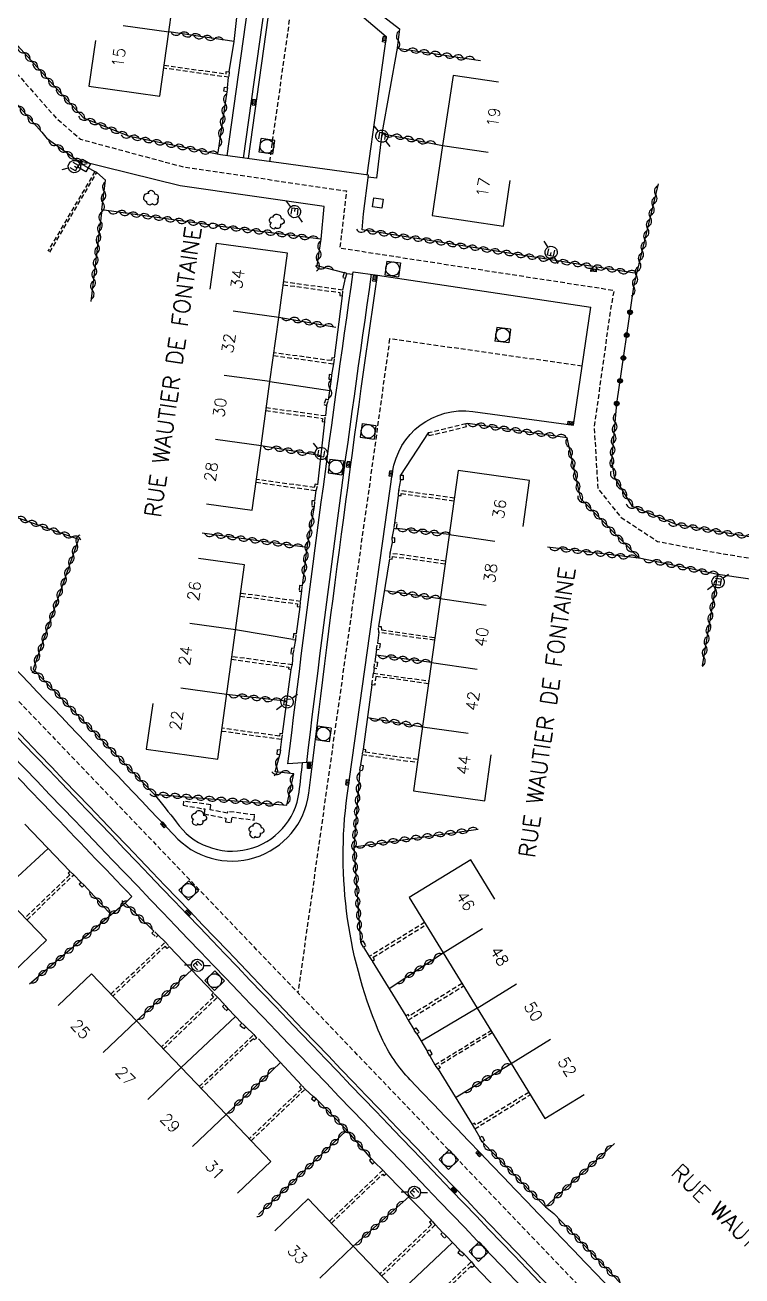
# Model space of a CAD drawing. Header units: millimetres. Extents: x 161000 to 162001, y 120999 to 122000.
# Drawn here: x 161795.1 to 161872.7, y 121174.1 to 121309.5 of the extents above; entities that cross this region are included whole.
import ezdxf
from ezdxf.enums import TextEntityAlignment as Align

# ---------------------------------------------------------------- set-up
doc = ezdxf.new("R2010")
doc.units = ezdxf.units.MM
doc.linetypes.add('DASHED', pattern=[0.75, 0.5, -0.25])
doc.layers.get('0').update_dxf_attribs({"linetype": 'CONTINUOUS'})
for name, color, linetype in [('W0001', 6, 'DASHED'), ('W0008', 7, 'CONTINUOUS'), ('W0100', 7, 'CONTINUOUS'), ('W0112', 1, 'DASHED'), ('W0300', 7, 'CONTINUOUS'), ('W0310', 3, 'CONTINUOUS'), ('W0322', 7, 'CONTINUOUS'), ('W0330', 7, 'CONTINUOUS'), ('W0334', 7, 'CONTINUOUS'), ('W0400', 7, 'CONTINUOUS'), ('W0420', 7, 'CONTINUOUS'), ('W0471', 7, 'CONTINUOUS'), ('W0989', 7, 'CONTINUOUS'), ('W0991', 7, 'CONTINUOUS'), ('W1102', 7, 'CONTINUOUS')]:
    doc.layers.add(name, color=color, linetype=linetype)
doc.styles.get("Standard").update_dxf_attribs({"font": 'romans.shx', "width": 0.85})

# ---------------------------------------------------------------- blocks, each defined once
blk = doc.blocks.new('t310o')
at = {"color": 0, "linetype": 'Continuous'}
for centre, start, end in [((-0.5, 0.38), 216.8699, 323.1304), ((0.5, -0.37), 36.8699, 143.1303)]:
    blk.add_arc(centre, 0.625, start, end, dxfattribs=at)
blk = doc.blocks.new('t322o')
at = {"color": 0, "linetype": 'Continuous'}
for radius in [0.25, 0.15]:
    blk.add_circle((0, 0), radius, dxfattribs=at)
blk = doc.blocks.new('T471')
for p, q in [((-0.333334, 0.333334), (-0.333334, -0.333334)), ((-0.333334, 0.333334), (0.333334, 0.333334)), ((-0.333334, 0), (0, 0)), ((0.500001, 0.500001), (1.000002, 1.000002)), ((-0.500001, -0.500001), (-1.000002, -1.000002)), ((-0.333334, -0.333334), (0.333334, -0.333334))]:
    blk.add_line(p, q)
blk.add_ellipse((0, 0), major_axis=(0.471405, 0.471405), ratio=1, start_param=5.4977871438, end_param=11.780972451)
blk = doc.blocks.new('t112o')
at = {"color": 0, "linetype": 'Continuous'}
for p, q in [((-0.5, 0.5), (0.5, 0.5)), ((-0.5, -0.5), (-0.5, 0.5)), ((0.5, 0.5), (0.5, -0.5)), ((0.5, -0.5), (-0.5, -0.5))]:
    blk.add_line(p, q, dxfattribs=at)
blk = doc.blocks.new('T300')
for p, q in [((-0.8, 0.51), (-0.86, 0.34)), ((-0.86, 0.34), (-0.86, 0.17)), ((-0.86, 0.17), (-0.74, 0.06)), ((-0.69, 0.63), (-0.8, 0.51)), ((-0.8, -0.06), (-0.74, 0.06)), ((-0.74, 0.06), (-0.69, 0.11)), ((-0.57, 0.69), (-0.69, 0.63)), ((-0.46, 0.69), (-0.57, 0.69)), ((-0.29, 0.63), (-0.46, 0.69)), ((-0.29, 0.63), (-0.17, 0.74)), ((-0.23, 0.57), (-0.29, 0.63)), ((-0.17, 0.74), (-0.06, 0.8)), ((-0.06, 0.8), (0.06, 0.8)), ((0.06, 0.8), (0.23, 0.74)), ((0.23, 0.74), (0.34, 0.63)), ((0.34, 0.63), (0.4, 0.51)), ((0.46, 0.46), (0.34, 0.46)), ((0.4, 0.51), (0.4, 0.46)), ((0.57, 0.4), (0.46, 0.46)), ((0.57, 0.4), (0.69, 0.29)), ((0.69, 0.29), (0.74, 0.17)), ((0.74, 0.06), (0.69, -0.17)), ((0.74, 0.17), (0.74, 0.06)), ((-0.8, -0.17), (-0.8, -0.06)), ((-0.8, -0.23), (-0.8, -0.17)), ((-0.74, -0.34), (-0.8, -0.23)), ((-0.69, -0.4), (-0.74, -0.34)), ((-0.51, -0.46), (-0.69, -0.4)), ((-0.4, -0.46), (-0.51, -0.46)), ((-0.4, -0.46), (-0.34, -0.46)), ((-0.34, -0.46), (-0.34, -0.4)), ((-0.34, -0.51), (-0.34, -0.46)), ((-0.29, -0.63), (-0.34, -0.51)), ((-0.17, -0.74), (-0.29, -0.63)), ((-0.06, -0.8), (-0.17, -0.74)), ((0.06, -0.8), (-0.06, -0.8)), ((0.17, -0.74), (0.06, -0.8)), ((0.23, -0.69), (0.17, -0.74)), ((0.29, -0.46), (0.23, -0.46)), ((0.29, -0.63), (0.23, -0.69)), ((0.46, -0.4), (0.29, -0.46)), ((0.34, -0.51), (0.29, -0.63)), ((0.34, -0.51), (0.34, -0.46)), ((0.57, -0.34), (0.46, -0.4)), ((0.63, -0.29), (0.57, -0.34)), ((0.69, -0.17), (0.63, -0.29))]:
    blk.add_line(p, q)
blk = doc.blocks.new('T400')
for p, q in [((-0.15, 0.3), (0.15, 0.3)), ((-0.15, -0.25), (-0.15, 0.3)), ((-0.15, 0.15), (0.15, 0.15)), ((-0.15, 0), (0.15, 0)), ((0.15, 0.3), (0.15, -0.25)), ((-0.15, -0.15), (0.15, -0.15)), ((-0.15, -0.25), (-0.15, -0.3)), ((-0.15, -0.3), (0.15, -0.3)), ((0.15, -0.3), (0.15, -0.25))]:
    blk.add_line(p, q)
blk = doc.blocks.new('T420')
for p, q in [((0.75, 0.75), (-0.75, 0.75)), ((-0.75, 0.75), (-0.75, -0.75)), ((0.75, 0.75), (0.75, -0.75)), ((0.75, -0.75), (-0.75, -0.75))]:
    blk.add_line(p, q)
blk.add_ellipse((0, 0), major_axis=(-0.53, 0.53), ratio=1, start_param=3.926991, end_param=10.210176)

msp = doc.modelspace()

# ---------------------------------------------------------------- linework, layer by layer
at = {"layer": 'W0001'}
for points in [[(161723.21, 121521.49), (161708.44, 121503.61, -0.052031), (161692.74, 121488.19, 0.000599), (161675.67, 121474.82, -0.005504), (161648.34, 121452.8, 0.018605), (161611.09, 121421.03, -0.000909), (161565.62, 121378.12, 0.342922), (161564.36, 121370.06, -0.00009), (161590.01, 121323.77), (161598.54, 121308.89, 0.062268), (161621.4, 121278.54, -0.003977), (161672.79, 121224.97, 0.000187), (161728.28, 121166.78, -0.000686), (161805.22, 121085.95), (161826.39, 121063.66)], [(161755.74, 121413.54, 0.003258), (161744.68, 121335.46), (161741.26, 121313.02, 0.110396), (161741.99, 121301.22, 0.150139), (161753.14, 121279.23, -0.000934), (161792.85, 121237.93, 0.000196), (161880.01, 121147.01), (161900.98, 121126.16, 0.068286), (161933.71, 121107.44, 0.090548), (161975.14, 121099.27, 0.054774), (162000, 121101.72, 0.058941)], [(161821.58, 121294.75), (161831.54, 121365.84, 0.281468)]]:
    msp.add_lwpolyline(points, format="xyb", dxfattribs=at)
at = {"layer": 'W0001', "flags": 128}
msp.add_lwpolyline([(161744.94, 121337.37), (161762.04, 121334.84), (161767.57, 121333.06), (161770.36, 121330.7), (161778.16, 121322.27), (161787.67, 121311.66), (161798.49, 121299.43), (161801.09, 121297.18), (161812.3, 121294.17), (161829.88, 121291.59), (161829.43, 121287.57), (161829.16, 121285.42), (161833.59, 121284.73), (161856.69, 121281.17), (161858.85, 121280.83), (161858.47, 121278.7), (161856.71, 121266.03), (161857.11, 121259.38), (161859.64, 121256.23), (161863.59, 121253.64), (161870.47, 121252.33), (161891.34, 121249.05), (161907.43, 121246.88), (161935.72, 121242.89), (161947.42, 121241.1), (161960.03, 121238.25), (161964.84, 121237.07), (161969.13, 121235.73), (161982.84, 121230.7), (161991.77, 121226.23), (162000, 121221.74)], dxfattribs=at)
at = {"layer": 'W0001'}
msp.add_lwpolyline([(161855.41, 121272.62), (161834.56, 121275.57), (161832.61, 121261.44), (161824.63, 121204.76)], dxfattribs=at)
at = {"layer": 'W0008'}
msp.add_line((161796.89, 121297.94), (161797.48, 121297.24), dxfattribs=at)
for points in [[(162000, 121099.33, -0.053718), (161975.11, 121096.93, -0.090574), (161932.85, 121105.26, -0.06857), (161899.42, 121124.39), (161878.33, 121145.37, -0.000196), (161791.16, 121236.3, 0.000934), (161751.45, 121277.6, -0.149396), (161739.7, 121300.69, -0.14261), (161739.8, 121317.16, 0.417617), (161734.61, 121323.95), (161706.88, 121327.52, -0.194977), (161696.19, 121333.54), (161679.29, 121355.19, -0.175943), (161677.82, 121361.59), (161683.5, 121407.87, 0.00101), (161689.77, 121458.79, 0.148993), (161688.48, 121466.74, 0.063377), (161684.02, 121472.9, 0.337624), (161677.43, 121472.68, -0.005502), (161650.05, 121450.63, 0.018596), (161612.98, 121419.01, -0.000909)], [(161819.27, 121295.08), (161828.03, 121357.6, 0.279999), (161821.56, 121370.08), (161782.67, 121393.76), (161782.42, 121393.46), (161765.91, 121403.98, 0.532959), (161756.15, 121399.72, -0.000055), (161747.09, 121334.81), (161743.86, 121312.21, 0.137984), (161746.17, 121294.66, 0.10139), (161755.45, 121280.22, -0.000375), (161811.2, 121221.86, 0.643794), (161825.81, 121226.37, -0.005976), (161833.23, 121282.47), (161856.35, 121279.01)], [(161894.69, 121250.67), (161902.66, 121307.14, 0.303763), (161893.51, 121326.1), (161849.69, 121351.92), (161849.51, 121351.62), (161842.74, 121355.56, 0.500583), (161831.62, 121349.76), (161826.74, 121314.67), (161834.2, 121308.31), (161832.08, 121293.3)], [(161623.38, 121280.48, -0.003976), (161674.8, 121226.88, 0.000187), (161730.29, 121168.69, -0.000686), (161807.23, 121087.86), (161828.24, 121065.86)], [(161999.26, 121215.7, 0.039573), (161981.6, 121224.64, 0.052175), (161971.74, 121199.59, 0.073505), (161968.78, 121162.86), (161968.32, 121106.98, -0.428346), (161961.91, 121102.27, -0.053124), (161936.6, 121108.5, -0.038316), (161913.78, 121119.84, -0.075715), (161893.96, 121135.57), (161877.14, 121153.15, 0.001051), (161836.8, 121195.33, -0.084609), (161833.67, 121199.94, -0.137715), (161829.96, 121226.14), (161834.88, 121261.12, -0.413149), (161843.59, 121267.71), (161854.49, 121266.22)]]:
    msp.add_lwpolyline(points, format="xyb", dxfattribs=at)
for points in [[(161831.73, 121289.09), (161832.27, 121293.28), (161816.25, 121295.49)], [(161827.13, 121286.36), (161827.48, 121289.91), (161811.89, 121292.13), (161800.74, 121294.89)], [(162000, 121219.29), (161982.05, 121228.64), (161964.3, 121235.06), (161947.07, 121238.91), (161915.8, 121243.46), (161870.09, 121250.07)]]:
    msp.add_lwpolyline(points, dxfattribs=at)
at = {"layer": 'W0100'}
for points in [[(161802.7, 121307.87), (161801.97, 121302.92), (161809.68, 121301.85), (161810.65, 121308.81), (161811.62, 121315.77), (161812.59, 121322.73), (161813.56, 121329.69), (161808.6, 121330.38)], [(161846.37, 121303.35), (161841.43, 121304.09), (161840.3, 121296.5), (161839.18, 121288.91), (161846.88, 121287.78), (161847.61, 121292.72)], [(161814.73, 121257.71), (161819.69, 121257.03), (161820.64, 121263.98), (161821.6, 121270.94), (161822.55, 121277.89), (161823.51, 121284.85), (161815.77, 121285.91), (161815.08, 121280.96)], [(161849.03, 121255.27), (161849.72, 121260.22), (161841.99, 121261.31), (161837.14, 121226.65), (161844.87, 121225.57), (161845.57, 121230.53)], [(161808.91, 121236.09), (161808.21, 121231.14), (161815.94, 121230.05), (161818.84, 121251.09), (161813.87, 121251.79)], [(161793.79, 121207.02), (161797.4, 121210.48), (161792.43, 121215.63), (161787.47, 121220.79), (161781.79, 121215.39), (161785.23, 121211.77)], [(161845.96, 121214.91), (161843.34, 121219.17), (161836.69, 121215.09), (161840.36, 121209.1), (161844.03, 121203.12), (161847.71, 121197.13), (161851.38, 121191.15), (161855.64, 121193.77)], [(161818.07, 121183.07), (161821.69, 121186.52), (161816.84, 121191.6), (161811.99, 121196.68), (161807.14, 121201.75), (161802.29, 121206.83), (161798.67, 121203.38)], [(161841.68, 121158.53), (161845.29, 121161.98), (161840.41, 121167.1), (161835.52, 121172.22), (161830.63, 121177.34), (161825.75, 121182.46), (161822.13, 121179.01)]]:
    msp.add_lwpolyline(points, dxfattribs=at)
at = {"layer": 'W0112'}
for points in [[(161810.14, 121305.2), (161816.84, 121304.26), (161816.87, 121304.52), (161817.19, 121304.48), (161817.12, 121303.89), (161810.1, 121304.87)], [(161797.76, 121284.96), (161802.84, 121293.57), (161802.64, 121293.69), (161797.56, 121285.08)], [(161823.04, 121281.43), (161829.17, 121280.59), (161829.16, 121280.25), (161829.46, 121280.23), (161829.48, 121280.85), (161823.08, 121281.73)], [(161821.99, 121273.77), (161828.52, 121272.87), (161828.6, 121273.47), (161828.3, 121273.51), (161828.26, 121273.21), (161822.03, 121274.06)], [(161821.17, 121267.8), (161827.28, 121266.96), (161827.24, 121266.62), (161827.54, 121266.59), (161827.61, 121267.22), (161821.21, 121268.09)], [(161820.1, 121260.04), (161826.62, 121259.14), (161826.8, 121259.76), (161826.51, 121259.84), (161826.4, 121259.48), (161820.14, 121260.34)], [(161841.57, 121258.32), (161835.52, 121259.17), (161835.5, 121258.62), (161835.8, 121258.61), (161835.81, 121258.83), (161841.53, 121258.03)], [(161840.62, 121251.52), (161834.58, 121252.36), (161834.53, 121251.74), (161834.83, 121251.72), (161834.86, 121252.02), (161840.58, 121251.22)], [(161818.37, 121247.72), (161824.59, 121246.87), (161824.56, 121246.6), (161824.86, 121246.57), (161824.92, 121247.13), (161818.41, 121248.02)], [(161839.42, 121242.94), (161833.39, 121243.78), (161833.36, 121244.42), (161833.66, 121244.43), (161833.68, 121244.05), (161839.46, 121243.24)], [(161817.43, 121240.88), (161823.65, 121240.02), (161823.6, 121239.84), (161823.89, 121239.76), (161824.03, 121240.27), (161817.47, 121241.17)], [(161838.76, 121238.23), (161833.06, 121239.03), (161832.95, 121238.09), (161832.65, 121238.12), (161832.8, 121239.37), (161838.8, 121238.53)], [(161816.36, 121233.11), (161822.9, 121232.22), (161822.96, 121232.79), (161822.66, 121232.83), (161822.63, 121232.56), (161816.41, 121233.41)], [(161837.61, 121230.02), (161831.93, 121230.81), (161831.97, 121231.08), (161831.68, 121231.13), (161831.58, 121230.56), (161837.57, 121229.72)], [(161812.23, 121225.52), (161812.2, 121225.08), (161814.56, 121224.67), (161814.48, 121224.15), (161816.83, 121223.67), (161816.8, 121223.28), (161817.43, 121223.21), (161817.49, 121223.78), (161819.88, 121223.47), (161819.95, 121224.03), (161817, 121224.4), (161816.97, 121224.21), (161815.11, 121224.59), (161815.19, 121225.13), (161812.23, 121225.52)], [(161795.29, 121212.67), (161800.35, 121217.54), (161799.93, 121217.93), (161799.73, 121217.72), (161799.92, 121217.54), (161795.09, 121212.88)], [(161838.35, 121212.38), (161832.36, 121208.7), (161832.68, 121208.2), (161832.94, 121208.37), (161832.78, 121208.61), (161838.51, 121212.13)], [(161804.38, 121204.64), (161810.28, 121210.27), (161810.69, 121209.77), (161810.46, 121209.58), (161810.26, 121209.83), (161804.59, 121204.42)], [(161842.41, 121205.77), (161836.67, 121202.24), (161836.56, 121202.43), (161836.3, 121202.28), (161836.56, 121201.82), (161842.57, 121205.51)], [(161810.06, 121198.7), (161815.92, 121204.3), (161815.48, 121204.76), (161815.26, 121204.56), (161815.49, 121204.31), (161809.85, 121198.91)], [(161813.95, 121194.62), (161819.86, 121200.27), (161820.13, 121199.84), (161819.87, 121199.68), (161819.8, 121199.8), (161814.16, 121194.41)], [(161845.68, 121200.43), (161839.9, 121196.88), (161840.06, 121196.67), (161839.83, 121196.49), (161839.46, 121196.96), (161845.53, 121200.68)], [(161819.57, 121188.75), (161825.42, 121194.34), (161825.02, 121194.78), (161824.8, 121194.57), (161825, 121194.35), (161819.36, 121188.96)], [(161849.63, 121193.99), (161843.88, 121190.46), (161843.75, 121190.67), (161843.5, 121190.51), (161843.78, 121190.05), (161849.79, 121193.74)], [(161828.26, 121179.83), (161833.82, 121185.14), (161833.96, 121184.97), (161834.19, 121185.16), (161833.84, 121185.57), (161828.05, 121180.05)], [(161833.71, 121174.11), (161839.52, 121179.65), (161839.13, 121180.12), (161838.89, 121179.93), (161839.11, 121179.67), (161833.51, 121174.33)], [(161837.58, 121170.07), (161843.43, 121175.65), (161843.75, 121175.2), (161843.51, 121175.02), (161843.39, 121175.19), (161837.78, 121169.85)]]:
    msp.add_lwpolyline(points, dxfattribs=at)
for points in [[(161816.59, 121302.38), (161816.68, 121302.82), (161817, 121302.76), (161816.92, 121302.32)], [(161829.77, 121282.13), (161829.93, 121282.66), (161829.64, 121282.74), (161829.49, 121282.21)], [(161828.27, 121271.2), (161828.31, 121271.67), (161828.01, 121271.7), (161827.97, 121271.22)], [(161827.65, 121269.03), (161827.43, 121268.47), (161827.71, 121268.36), (161827.93, 121268.92)], [(161838.81, 121265.09), (161842.89, 121266.07), (161842.82, 121266.37), (161838.74, 121265.38)], [(161835.73, 121260.31), (161835.73, 121260.81), (161836.03, 121260.81), (161836.03, 121260.31)], [(161826.44, 121257.42), (161826.45, 121258.02), (161826.15, 121258.03), (161826.14, 121257.43)], [(161835.09, 121255.65), (161835.01, 121255.06), (161835.31, 121255.02), (161835.39, 121255.61)], [(161834.81, 121254.01), (161834.82, 121253.54), (161835.12, 121253.55), (161835.11, 121254.02)], [(161825.06, 121248.25), (161825.11, 121248.83), (161824.81, 121248.85), (161824.77, 121248.27)], [(161824.39, 121242.98), (161824.46, 121243.62), (161824.16, 121243.65), (161824.09, 121243.01)], [(161833.14, 121241.93), (161833.24, 121242.62), (161833.53, 121242.58), (161833.44, 121241.89)], [(161823.93, 121242.08), (161823.83, 121241.51), (161824.13, 121241.46), (161824.23, 121242.03)], [(161833.26, 121240.55), (161833.16, 121239.86), (161832.87, 121239.9), (161832.96, 121240.59)], [(161822.38, 121230.56), (161822.43, 121231.1), (161822.73, 121231.08), (161822.68, 121230.53)], [(161831.32, 121228.86), (161831.41, 121229.44), (161831.71, 121229.39), (161831.61, 121228.81)], [(161801.48, 121216.41), (161801.13, 121216.74), (161800.92, 121216.52), (161801.27, 121216.19)], [(161808.82, 121211.24), (161809.27, 121210.8), (161809.48, 121211.02), (161809.03, 121211.46)], [(161831.66, 121210.38), (161831.99, 121209.86), (161831.73, 121209.7), (161831.41, 121210.23)], [(161816.46, 121203.29), (161816.87, 121202.84), (161817.09, 121203.05), (161816.68, 121203.5)], [(161818.99, 121201.1), (161818.55, 121201.49), (161818.35, 121201.27), (161818.79, 121200.88)], [(161837.52, 121200.31), (161837.17, 121200.8), (161837.41, 121200.98), (161837.77, 121200.48)], [(161838.89, 121198.6), (161839.18, 121198.12), (161838.92, 121197.96), (161838.63, 121198.45)], [(161826.6, 121193.29), (161826.29, 121193.53), (161826.1, 121193.3), (161826.41, 121193.05)], [(161844.57, 121188.63), (161844.32, 121189.09), (161844.59, 121189.24), (161844.83, 121188.78)], [(161832.94, 121186.42), (161832.59, 121186.8), (161832.37, 121186.6), (161832.71, 121186.22)], [(161840.71, 121178.42), (161840.3, 121178.83), (161840.09, 121178.62), (161840.49, 121178.21)], [(161841.95, 121176.66), (161842.43, 121176.26), (161842.63, 121176.49), (161842.15, 121176.89)]]:
    msp.add_lwpolyline(points, close=True, dxfattribs=at)
at = {"layer": 'W0310'}
for p, q in [((161861.34, 121282.65), (161863.67, 121292.37)), ((161803.4, 121289.53), (161802.19, 121279.6)), ((161825.62, 121252.97), (161814.27, 121254.53)), ((161839.08, 121240.52), (161833.06, 121241.33)), ((161804.41, 121213.2), (161795.55, 121205.71)), ((161829.93, 121189.89), (161820.37, 121180.77))]:
    msp.add_line(p, q, dxfattribs=at)
for points in [[(161816.25, 121295.49), (161806.37, 121297.49), (161801.45, 121299.47), (161798.83, 121302.27), (161791.08, 121310.79)], [(161817.74, 121307.75), (161810.65, 121308.81)], [(161835.63, 121309.14), (161835.36, 121307.05), (161844.4, 121305.72)], [(161796.89, 121297.94), (161788.97, 121306.79)], [(161816.92, 121302.32), (161815.97, 121295.75)], [(161833.7, 121297.82), (161840.3, 121296.5)], [(161801.49, 121294.35), (161797.48, 121297.24)], [(161815, 121287.9), (161803.4, 121289.53), (161803.8, 121292.75)], [(161861, 121281.2), (161861.34, 121282.65), (161831.59, 121287.36), (161831.73, 121289.09)], [(161829.64, 121282.73), (161826.73, 121283.48), (161827.13, 121286.36), (161815.67, 121287.79)], [(161828.74, 121276.81), (161822.55, 121277.89)], [(161827.93, 121268.92), (161828.27, 121271.2)], [(161891.63, 121251.06), (161865.59, 121255.48), (161860.85, 121257.43), (161858.9, 121260.61), (161858.62, 121262.39), (161859.16, 121268.56)], [(161868.43, 121240.21), (161870.09, 121250.07), (161861.59, 121251.81), (161855.27, 121258.25), (161853.78, 121264.87), (161853.78, 121264.87), (161843.04, 121266.41), (161842.82, 121266.37)], [(161827.14, 121262.89), (161820.64, 121263.98)], [(161825.11, 121248.83), (161825.62, 121252.97), (161826.44, 121257.42)], [(161781.44, 121254.5), (161785.31, 121250.56), (161793.99, 121256.32), (161800.86, 121253.87), (161795.96, 121239.81), (161809.07, 121226.28), (161823.41, 121225.08), (161824.19, 121228.49), (161822.16, 121228.68), (161822.68, 121230.53)], [(161841.02, 121254.38), (161835.31, 121255.03)], [(161861.59, 121251.81), (161851.67, 121253)], [(161834.12, 121248.32), (161840.05, 121247.45)], [(161833.14, 121241.93), (161832.96, 121240.59)], [(161823.32, 121236.33), (161816.91, 121237.06)], [(161832.17, 121234.58), (161838.11, 121233.58)], [(161831.32, 121228.86), (161830.69, 121220.59), (161831.41, 121210.23)], [(161830.69, 121220.59), (161844.14, 121222.5)], [(161797.57, 121220.41), (161792.43, 121215.63)], [(161809.03, 121211.46), (161805.91, 121214.47), (161804.41, 121213.2), (161801.48, 121216.41)], [(161834.5, 121205.22), (161840.36, 121209.1)], [(161813.12, 121207.23), (161807.14, 121201.75)], [(161837.52, 121200.31), (161838.63, 121198.45)], [(161822.73, 121197.22), (161816.84, 121191.6)], [(161841.7, 121193.44), (161847.71, 121197.13)], [(161832.59, 121186.8), (161829.93, 121189.89), (161826.6, 121193.29)], [(161844.57, 121188.63), (161851.46, 121181.58)], [(161851.46, 121181.58), (161858.91, 121188.44)], [(161836.63, 121182.67), (161830.63, 121177.34)], [(161870.03, 121162.38), (161852.33, 121180.86)], [(161842.15, 121176.89), (161840.71, 121178.42)]]:
    msp.add_lwpolyline(points, dxfattribs=at)
at = {"layer": 'W0322'}
msp.add_lwpolyline([(161859.16, 121268.56), (161861, 121281.2)], dxfattribs=at)
at = {"layer": 'W0330'}
for p, q in [((161821.6, 121270.94), (161828.09, 121269.97)), ((161824.09, 121243.01), (161817.87, 121244.07)), ((161817.09, 121203.05), (161818.55, 121201.49)), ((161844.03, 121203.12), (161838, 121199.52)), ((161811.99, 121196.68), (161817.87, 121202.22)), ((161835.52, 121172.22), (161841.37, 121177.72))]:
    msp.add_line(p, q, dxfattribs=at)
at = {"layer": 'W0334'}
for p, q in [((161827.89, 121315.11), (161835.63, 121309.14)), ((161835.36, 121307.05), (161833.7, 121297.82)), ((161801.49, 121294.35), (161802.64, 121293.69)), ((161802.84, 121293.57), (161803.8, 121292.75)), ((161829.48, 121280.85), (161829.77, 121282.13)), ((161829.93, 121282.66), (161830.59, 121282.56)), ((161828.6, 121273.47), (161829.46, 121280.23)), ((161854.49, 121266.22), (161856.35, 121279.01)), ((161828.31, 121271.67), (161828.52, 121272.87)), ((161827.71, 121268.36), (161827.61, 121267.22)), ((161826.8, 121259.76), (161827.54, 121266.59)), ((161838.74, 121265.38), (161835.73, 121260.81)), ((161835.73, 121260.31), (161835.52, 121259.17)), ((161826.45, 121258.02), (161826.62, 121259.14)), ((161835.5, 121258.62), (161835.09, 121255.65)), ((161834.82, 121253.54), (161834.58, 121252.36)), ((161834.53, 121251.74), (161833.36, 121244.42)), ((161824.92, 121247.13), (161825.06, 121248.25)), ((161824.46, 121243.62), (161824.86, 121246.57)), ((161833.39, 121243.78), (161833.24, 121242.62)), ((161824.03, 121240.27), (161824.13, 121241.46)), ((161822.96, 121232.79), (161823.89, 121239.76)), ((161832.87, 121239.9), (161832.8, 121239.37)), ((161832.65, 121238.12), (161831.68, 121231.13)), ((161822.73, 121231.08), (161822.9, 121232.22)), ((161831.58, 121230.56), (161831.41, 121229.44)), ((161795.05, 121223.04), (161799.93, 121217.93)), ((161800.35, 121217.54), (161801.13, 121216.74)), ((161809.48, 121211.02), (161810.28, 121210.27)), ((161810.69, 121209.77), (161815.48, 121204.76)), ((161831.73, 121209.7), (161832.36, 121208.7)), ((161832.68, 121208.2), (161836.3, 121202.28)), ((161815.92, 121204.3), (161816.68, 121203.5)), ((161836.56, 121201.82), (161837.17, 121200.8)), ((161818.99, 121201.1), (161819.86, 121200.27)), ((161820.35, 121199.77), (161825.02, 121194.78)), ((161838.92, 121197.96), (161839.46, 121196.96)), ((161839.83, 121196.49), (161843.5, 121190.51)), ((161825.42, 121194.34), (161826.29, 121193.53)), ((161843.78, 121190.05), (161844.32, 121189.09)), ((161832.94, 121186.42), (161833.84, 121185.57)), ((161834.19, 121185.16), (161839.13, 121180.12)), ((161851.46, 121181.58), (161852.33, 121180.86)), ((161839.52, 121179.65), (161840.3, 121178.83)), ((161842.63, 121176.49), (161843.43, 121175.65)), ((161843.75, 121175.2), (161848.59, 121170.16))]:
    msp.add_line(p, q, dxfattribs=at)
for points in [[(161816.96, 121295.39), (161825.71, 121357.83, 0.278107), (161820.35, 121368.1), (161781.34, 121391.85), (161782.34, 121393.33), (161782.42, 121393.46)], [(161818.73, 121295.15), (161827.49, 121357.65, 0.279601), (161821.28, 121369.61), (161782.34, 121393.32)], [(161739.59, 121301.08), (161733.64, 121297.15), (161747.76, 121278.7), (161749.64, 121276.34), (161753, 121272.79, -0.000841), (161789.57, 121234.78, 0.000196), (161876.76, 121143.83), (161897.97, 121122.73, 0.068829), (161932.03, 121103.21, 0.090597), (161975.08, 121094.72, 0.052768), (162000, 121097.08, 0.058898)], [(162000, 121098.87, -0.053524), (161975.1, 121096.48, -0.090578), (161932.68, 121104.84, -0.068622), (161899.13, 121124.05), (161878.02, 121145.06, -0.000196), (161790.84, 121236, 0.000934), (161751.13, 121277.29, -0.149266), (161739.27, 121300.59, -0.002039), (161739.2, 121300.82, 0.415907)], [(161826.22, 121229.73), (161823.55, 121229.57, -0.00567), (161830.63, 121282.84), (161833.23, 121282.47)], [(161825.58, 121229.69, -0.005631), (161832.61, 121282.56)], [(161774.7, 121248.45, -0.000311), (161788.69, 121233.94, 0.00004), (161806.65, 121215.18), (161805.91, 121214.47)], [(161809.07, 121226.28, -0.000019), (161811.44, 121223.29, 0.688509), (161824.76, 121226.5, -0.000336), (161825.14, 121229.67)]]:
    msp.add_lwpolyline(points, format="xyb", dxfattribs=at)
for points in [[(161817.19, 121304.48), (161817.74, 121307.75), (161818.13, 121311.33)], [(161817, 121302.76), (161817.12, 121303.89)], [(161833.7, 121297.82), (161833.13, 121292.96), (161832.25, 121293.07)], [(161835.01, 121255.06), (161834.81, 121254.01)], [(161824.23, 121242.03), (161824.39, 121242.98)]]:
    msp.add_lwpolyline(points, dxfattribs=at)
at = {"layer": 'W1102'}
for p, q in [((161805.69, 121309.5), (161810.65, 121308.81)), ((161840.3, 121296.5), (161845.25, 121295.77)), ((161822.55, 121277.89), (161817.6, 121278.57)), ((161821.6, 121270.94), (161816.64, 121271.62)), ((161820.64, 121263.98), (161815.69, 121264.66)), ((161841.02, 121254.38), (161845.97, 121253.68)), ((161840.05, 121247.45), (161845, 121246.75)), ((161817.87, 121244.07), (161812.92, 121244.77)), ((161839.08, 121240.52), (161844.03, 121239.82)), ((161816.91, 121237.06), (161811.96, 121237.76)), ((161838.11, 121233.58), (161843.06, 121232.89)), ((161840.36, 121209.1), (161844.62, 121211.72)), ((161844.03, 121203.12), (161848.29, 121205.73)), ((161807.14, 121201.75), (161803.52, 121198.3)), ((161847.71, 121197.13), (161851.97, 121199.75)), ((161811.99, 121196.68), (161808.37, 121193.22)), ((161816.84, 121191.6), (161813.22, 121188.14)), ((161830.63, 121177.34), (161827.02, 121173.89))]:
    msp.add_line(p, q, dxfattribs=at)

# ---------------------------------------------------------------- block references
at = {"layer": 'W0112'}
for p, rotation in [((161801.49, 121294.35), 149.47889884556), ((161833.28, 121290.28), 261.592425109071)]:
    msp.add_blockref('t112o', p, dxfattribs=dict(at, rotation=rotation))
at = {"layer": 'W0300'}
for p, rotation in [((161808.68, 121290.86), 171.902374362461), ((161822.34, 121288.33), 84.44487575318979), ((161813.93, 121223.76), 83.71310663914471), ((161820.15, 121222.4), 83.71310663914471)]:
    msp.add_blockref('T300', p, dxfattribs=dict(at, rotation=rotation))
at = {"layer": 'W0310'}
for p, rotation in [((161811.88, 121308.62), 171.4655726266736), ((161813.12, 121308.44), 171.4655726266736), ((161814.36, 121308.25), 171.4655726266736), ((161835.47, 121307.9), 262.797742837482), ((161794.94, 121306.55), 132.308352760095), ((161815.59, 121308.07), 171.4655726266736), ((161836.6, 121306.87), 351.5924251089527), ((161795.78, 121305.62), 132.308352760095), ((161837.84, 121306.69), 351.5924251089527), ((161839.07, 121306.51), 351.5924251089527), ((161840.31, 121306.32), 351.5924251089527), ((161841.55, 121306.14), 351.5924251089527), ((161842.78, 121305.96), 351.5924251089527), ((161796.62, 121304.7), 132.308352760095), ((161797.47, 121303.78), 132.308352760095), ((161798.31, 121302.85), 132.308352760095), ((161799.15, 121301.93), 133.014862672379), ((161800.01, 121301.02), 133.014862672379), ((161816.74, 121301.08), 261.776366158595), ((161794.39, 121300.73), 131.840942010004), ((161795.22, 121299.8), 131.840942010004), ((161800.86, 121300.1), 133.014862672379), ((161816.56, 121299.84), 261.776366158595), ((161796.06, 121298.87), 131.840942010004), ((161801.81, 121299.33), 158.048313415862), ((161802.96, 121298.86), 158.048313415862), ((161816.38, 121298.61), 261.776366158595), ((161804.12, 121298.39), 158.048313415862), ((161805.28, 121297.92), 158.048313415862), ((161806.45, 121297.47), 168.591364290018), ((161816.2, 121297.37), 261.776366158595), ((161834.92, 121297.57), 348.7317547608786), ((161836.15, 121297.33), 348.7317547608786), ((161798.45, 121296.54), 144.228422557362), ((161799.47, 121295.81), 144.228422557362), ((161807.67, 121297.22), 168.591364290018), ((161808.9, 121296.98), 168.591364290018), ((161810.12, 121296.73), 168.591364290018), ((161811.35, 121296.48), 168.591364290018), ((161812.57, 121296.23), 168.591364290018), ((161813.8, 121295.99), 168.591364290018), ((161837.37, 121297.08), 348.7317547608786), ((161838.6, 121296.84), 348.7317547608786), ((161800.48, 121295.08), 144.228422557362), ((161815.02, 121295.74), 168.591364290018), ((161803.65, 121291.56), 83.05179551003692), ((161803.5, 121290.32), 83.05179551003692), ((161863.38, 121291.16), 76.54112328034222), ((161805.09, 121289.29), 171.99706617073), ((161862.8, 121288.72), 76.54112328034222), ((161863.09, 121289.94), 76.54112328034222), ((161803.25, 121288.29), 263.0517955099771), ((161806.33, 121289.12), 171.99706617073), ((161807.57, 121288.95), 171.99706617073), ((161808.81, 121288.77), 171.99706617073), ((161810.04, 121288.6), 171.99706617073), ((161811.28, 121288.42), 171.99706617073), ((161812.52, 121288.25), 171.99706617073), ((161813.76, 121288.08), 171.99706617073), ((161815, 121287.9), 171.99706617073), ((161862.51, 121287.51), 76.54112328034222), ((161803.1, 121287.05), 263.0517955099771), ((161815.92, 121287.76), 172.8611985412), ((161817.16, 121287.6), 172.8611985412), ((161818.4, 121287.45), 172.8611985412), ((161819.64, 121287.29), 172.8611985412), ((161820.88, 121287.14), 172.8611985412), ((161822.12, 121286.98), 172.8611985412), ((161823.36, 121286.83), 172.8611985412), ((161824.6, 121286.67), 172.8611985412), ((161831.95, 121287.3), 170.998529458924), ((161833.18, 121287.11), 170.998529458924), ((161834.42, 121286.91), 170.998529458924), ((161835.65, 121286.72), 170.998529458924), ((161862.22, 121286.29), 76.54112328034222), ((161802.8, 121284.57), 263.0517955099771), ((161802.95, 121285.81), 263.0517955099771), ((161825.84, 121286.52), 172.8611985412), ((161826.96, 121285.17), 82.06217214284109), ((161836.89, 121286.52), 170.998529458924), ((161838.12, 121286.32), 170.998529458924), ((161839.36, 121286.13), 170.998529458924), ((161840.59, 121285.93), 170.998529458924), ((161841.82, 121285.74), 170.998529458924), ((161843.06, 121285.54), 170.998529458924), ((161844.29, 121285.35), 170.998529458924), ((161861.93, 121285.08), 76.54112328034222), ((161802.65, 121283.33), 263.0517955099771), ((161826.79, 121283.93), 82.06217214284109), ((161845.53, 121285.15), 170.998529458924), ((161846.76, 121284.96), 170.998529458924), ((161848, 121284.76), 170.998529458924), ((161849.23, 121284.56), 170.998529458924), ((161850.47, 121284.37), 170.998529458924), ((161851.7, 121284.17), 170.998529458924), ((161852.94, 121283.98), 170.998529458924), ((161861.64, 121283.86), 76.54112328034222), ((161802.5, 121282.09), 263.0517955099771), ((161827.51, 121283.28), 165.520277457161), ((161854.17, 121283.78), 170.998529458924), ((161855.41, 121283.59), 170.998529458924), ((161856.64, 121283.39), 170.998529458924), ((161857.87, 121283.2), 170.998529458924), ((161859.11, 121283), 170.998529458924), ((161860.34, 121282.8), 170.998529458924), ((161861.29, 121282.41), 76.5411232802857), ((161802.35, 121280.84), 263.0517955099771), ((161861, 121281.2), 76.5411232802857), ((161823.82, 121277.73), 169.434224427547), ((161825.05, 121277.5), 169.434224427547), ((161826.28, 121277.27), 169.434224427547), ((161827.51, 121277.04), 169.434224427547), ((161828.12, 121270.16), 81.539281707585), ((161844.02, 121266.27), 171.935503724508), ((161858.99, 121266.55), 85.02320031611409), ((161845.26, 121266.1), 171.935503724508), ((161846.5, 121265.92), 171.935503724508), ((161847.74, 121265.75), 171.935503724508), ((161848.97, 121265.57), 171.935503724508), ((161850.21, 121265.4), 171.935503724508), ((161851.45, 121265.22), 171.935503724508), ((161852.69, 121265.05), 171.935503724508), ((161858.88, 121265.31), 85.02320031611409), ((161821.88, 121263.77), 170.4447459075222), ((161823.11, 121263.57), 170.4447459075222), ((161854.01, 121263.83), 102.676101777643), ((161858.77, 121264.06), 85.02320031611409), ((161824.34, 121263.36), 170.4447459075222), ((161825.57, 121263.15), 170.4447459075222), ((161854.29, 121262.61), 102.676101777643), ((161858.66, 121262.82), 85.02320031611409), ((161858.75, 121261.58), 98.69450596632352), ((161854.56, 121261.39), 102.676101777643), ((161854.83, 121260.17), 102.676101777643), ((161859.04, 121260.38), 121.587090139864), ((161855.11, 121258.95), 102.676101777643), ((161859.69, 121259.32), 121.587090139864), ((161855.64, 121257.87), 134.474110177463), ((161860.35, 121258.25), 121.587090139864), ((161826.22, 121256.25), 79.5531888312211), ((161856.52, 121256.98), 134.474110177463), ((161861.12, 121257.32), 157.671879390435), ((161862.27, 121256.85), 157.671879390435), ((161794.28, 121256.22), 340.3788196995691), ((161795.45, 121255.8), 340.3788196995691), ((161796.63, 121255.38), 340.3788196995691), ((161826, 121255.02), 79.5531888312211), ((161857.39, 121256.08), 134.474110177463), ((161858.27, 121255.19), 134.474110177463), ((161863.43, 121256.37), 157.671879390435), ((161864.59, 121255.9), 157.671879390435), ((161865.75, 121255.46), 170.352870019011), ((161797.81, 121254.96), 340.3788196995691), ((161798.99, 121254.54), 340.3788196995691), ((161800.16, 121254.12), 340.3788196995691), ((161815.51, 121254.36), 172.1701216954255), ((161816.74, 121254.19), 172.1701216954255), ((161825.77, 121253.79), 79.5531888312211), ((161836.43, 121254.9), 173.4861560263641), ((161837.67, 121254.76), 173.4861560263641), ((161838.92, 121254.62), 173.4861560263641), ((161840.16, 121254.47), 173.4861560263641), ((161859.14, 121254.3), 134.474110177463), ((161866.98, 121255.25), 170.352870019011), ((161868.22, 121255.04), 170.352870019011), ((161869.45, 121254.83), 170.352870019011), ((161870.68, 121254.62), 170.352870019011), ((161871.91, 121254.41), 170.352870019011), ((161873.15, 121254.2), 170.352870019011), ((161800.28, 121252.21), 250.804976356435), ((161800.69, 121253.39), 250.804976356435), ((161817.98, 121254.02), 172.1701216954255), ((161819.22, 121253.85), 172.1701216954255), ((161820.46, 121253.68), 172.1701216954255), ((161821.7, 121253.51), 172.1701216954255), ((161822.94, 121253.34), 172.1701216954255), ((161824.17, 121253.17), 172.1701216954255), ((161825.57, 121252.55), 82.9295283169147), ((161852.9, 121252.85), 173.1521428946861), ((161860.02, 121253.41), 134.474110177463), ((161860.89, 121252.52), 134.474110177463), ((161799.87, 121251.03), 250.804976356435), ((161825.41, 121251.31), 82.9295283169147), ((161854.14, 121252.7), 173.1521428946861), ((161855.39, 121252.55), 173.1521428946861), ((161856.63, 121252.4), 173.1521428946861), ((161857.87, 121252.25), 173.1521428946861), ((161859.11, 121252.11), 173.1521428946861), ((161860.35, 121251.96), 173.1521428946861), ((161863.07, 121251.51), 168.430221565163), ((161799.45, 121249.85), 250.804976356435), ((161825.26, 121250.07), 82.9295283169147), ((161864.29, 121251.25), 168.430221565163), ((161865.51, 121251), 168.430221565163), ((161866.74, 121250.75), 168.430221565163), ((161867.96, 121250.5), 168.430221565163), ((161869.19, 121250.25), 168.430221565163), ((161799.04, 121248.67), 250.804976356435), ((161869.83, 121248.51), 80.43796521862708), ((161798.63, 121247.49), 250.804976356435), ((161835.35, 121248.14), 351.5967792867046), ((161836.59, 121247.96), 351.5967792867046), ((161837.83, 121247.77), 351.5967792867046), ((161839.06, 121247.59), 351.5967792867046), ((161869.62, 121247.28), 80.43796521862708), ((161798.22, 121246.31), 250.804976356435), ((161869.41, 121246.04), 80.43796521862708), ((161797.4, 121243.94), 250.804976356435), ((161797.81, 121245.12), 250.804976356435), ((161869.2, 121244.81), 80.43796521862708), ((161796.99, 121242.76), 250.804976356435), ((161869, 121243.58), 80.43796521862708), ((161796.58, 121241.58), 250.804976356435), ((161868.79, 121242.35), 80.43796521862708), ((161796.17, 121240.4), 250.804976356435), ((161834.3, 121241.16), 172.2782118889973), ((161835.54, 121241), 172.2782118889973), ((161836.78, 121240.83), 172.2782118889973), ((161838.02, 121240.66), 172.2782118889973), ((161868.58, 121241.11), 80.43796521862708), ((161796.39, 121239.36), 314.1143937573111), ((161797.26, 121238.46), 314.1143937573111), ((161798.13, 121237.57), 314.1143937573111), ((161799, 121236.67), 314.1143937573111), ((161818.15, 121236.92), 173.4878574931774), ((161819.39, 121236.78), 173.4878574931774), ((161820.63, 121236.63), 173.4878574931774), ((161821.87, 121236.49), 173.4878574931774), ((161799.87, 121235.77), 314.1143937573111), ((161800.74, 121234.87), 314.1143937573111), ((161801.61, 121233.98), 314.1143937573111), ((161833.4, 121234.37), 350.5217261897361), ((161834.64, 121234.17), 350.5217261897361), ((161835.87, 121233.96), 350.5217261897361), ((161837.1, 121233.75), 350.5217261897361), ((161802.48, 121233.08), 314.1143937573111), ((161803.35, 121232.18), 314.1143937573111), ((161804.22, 121231.29), 314.1143937573111), ((161805.09, 121230.39), 314.1143937573111), ((161805.96, 121229.49), 314.1143937573111), ((161822.32, 121229.26), 74.250438918338), ((161806.83, 121228.59), 314.1143937573111), ((161822.8, 121228.62), 174.783694902178), ((161807.7, 121227.7), 314.1143937573111), ((161808.57, 121226.8), 314.1143937573111), ((161823.94, 121227.42), 77.10810422359991), ((161831.13, 121226.37), 265.693716936484), ((161831.22, 121227.62), 265.693716936484), ((161809.6, 121226.24), 355.222073927786), ((161810.85, 121226.13), 355.222073927786), ((161812.09, 121226.03), 355.222073927786), ((161813.34, 121225.93), 355.222073927786), ((161814.58, 121225.82), 355.222073927786), ((161815.83, 121225.72), 355.222073927786), ((161823.66, 121226.2), 77.10810422359991), ((161831.03, 121225.13), 265.693716936484), ((161817.07, 121225.61), 355.222073927786), ((161818.32, 121225.51), 355.222073927786), ((161819.57, 121225.41), 355.222073927786), ((161820.81, 121225.3), 355.222073927786), ((161822.06, 121225.2), 355.222073927786), ((161830.94, 121223.88), 265.693716936484), ((161830.85, 121222.63), 265.693716936484), ((161830.75, 121221.39), 265.693716936484), ((161838.12, 121221.65), 8.09239385110231), ((161839.36, 121221.82), 8.09239385110231), ((161840.59, 121222), 8.09239385110231), ((161841.83, 121222.17), 8.09239385110231), ((161843.07, 121222.35), 8.09239385110231), ((161830.72, 121220.14), 273.946191856174), ((161831.93, 121220.77), 8.09239385110231), ((161833.17, 121220.94), 8.09239385110231), ((161834.41, 121221.12), 8.09239385110231), ((161835.64, 121221.29), 8.09239385110231), ((161836.88, 121221.47), 8.09239385110231), ((161830.81, 121218.89), 273.946191856174), ((161830.9, 121217.65), 273.946191856174), ((161830.98, 121216.4), 273.946191856174), ((161802.76, 121215.01), 132.420282328792), ((161831.07, 121215.15), 273.946191856174), ((161803.6, 121214.09), 132.420282328792), ((161804.14, 121212.97), 220.232578972195), ((161805.4, 121214.04), 220.232578972734), ((161806.33, 121214.06), 136.024231456218), ((161807.23, 121213.19), 136.024231456218), ((161831.15, 121213.9), 273.946191856174), ((161803.19, 121212.16), 220.232578972195), ((161808.13, 121212.32), 136.024231456218), ((161831.24, 121212.66), 273.946191856174), ((161801.28, 121210.55), 220.232578972195), ((161802.23, 121211.36), 220.232578972195), ((161831.33, 121211.41), 273.946191856174), ((161799.37, 121208.94), 220.232578972195), ((161800.32, 121209.74), 220.232578972195), ((161798.41, 121208.13), 220.232578972195), ((161838.32, 121207.75), 33.49476986600655), ((161839.36, 121208.44), 33.49476986600655), ((161796.51, 121206.51), 220.232578972195), ((161797.46, 121207.32), 220.232578972195), ((161836.23, 121206.37), 33.49476986600655), ((161837.27, 121207.06), 33.49476986600655), ((161810.83, 121205.13), 222.4764700510669), ((161811.75, 121205.97), 222.4764700510669), ((161809.9, 121204.29), 222.4764700510669), ((161808.06, 121202.6), 222.4764700510669), ((161808.98, 121203.44), 222.4764700510669), ((161821.36, 121195.91), 223.6646438121408), ((161845.63, 121195.86), 31.6140176471739), ((161846.7, 121196.52), 31.6140176471739), ((161819.55, 121194.19), 223.6646438121408), ((161820.46, 121195.05), 223.6646438121408), ((161843.51, 121194.55), 31.6140176471739), ((161844.57, 121195.2), 31.6140176471739), ((161818.65, 121193.32), 223.6646438121408), ((161817.74, 121192.46), 223.6646438121408), ((161827.53, 121192.33), 134.497851326514), ((161828.41, 121191.44), 134.497851326514), ((161829.29, 121190.55), 134.497851326514), ((161829.03, 121189.03), 223.6605803686956), ((161830.15, 121189.64), 130.752338186309), ((161830.96, 121188.7), 130.752338186309), ((161827.22, 121187.3), 223.6605803686956), ((161828.12, 121188.17), 223.6605803686956), ((161831.78, 121187.75), 130.752338186309), ((161845.44, 121187.74), 314.334201422606), ((161857.9, 121187.51), 42.62012394460811), ((161826.31, 121186.44), 223.6605803686956), ((161846.32, 121186.85), 314.334201422606), ((161847.19, 121185.95), 314.334201422606), ((161856.98, 121186.66), 42.62012394460811), ((161824.51, 121184.72), 223.6605803686956), ((161825.41, 121185.58), 223.6605803686956), ((161848.07, 121185.06), 314.334201422606), ((161855.14, 121184.97), 42.62012394460811), ((161856.06, 121185.82), 42.62012394460811), ((161823.6, 121183.85), 223.6605803686956), ((161848.94, 121184.16), 314.334201422606), ((161849.81, 121183.27), 314.334201422606), ((161853.3, 121183.28), 42.62012394460811), ((161854.22, 121184.12), 42.62012394460811), ((161821.79, 121182.13), 223.6605803686956), ((161822.7, 121182.99), 223.6605803686956), ((161850.69, 121182.38), 314.334201422606), ((161852.38, 121182.43), 42.62012394460811), ((161820.89, 121181.26), 223.6605803686956), ((161834.37, 121180.66), 221.5986541890683), ((161835.31, 121181.49), 221.5986541890683), ((161833.44, 121179.83), 221.5986541890683), ((161853.6, 121179.53), 133.755547664851), ((161831.57, 121178.17), 221.5986541890683), ((161832.5, 121179), 221.5986541890683), ((161854.47, 121178.63), 133.755547664851), ((161855.33, 121177.73), 133.755547664851), ((161856.2, 121176.82), 133.755547664851), ((161857.06, 121175.92), 133.755547664851), ((161857.93, 121175.02), 133.755547664851), ((161858.79, 121174.12), 133.755547664851)]:
    msp.add_blockref('t310o', p, dxfattribs=dict(at, rotation=rotation))
at = {"layer": 'W0322', "rotation": 81.7356224541886}
for p in [(161860.6, 121278.45), (161860.24, 121275.98), (161859.88, 121273.5), (161859.52, 121271.03), (161859.16, 121268.56)]:
    msp.add_blockref('t322o', p, dxfattribs=at)
at = {"layer": 'W0400'}
for p, rotation in [((161833.99, 121307.99), 171.9022497315075), ((161819.86, 121301.2), 352.102936099073), ((161856.64, 121283.01), 263.2699578532412), ((161832.94, 121282.11), 172.0233477342078), ((161854.19, 121266.46), 82.75070648347803), ((161830.08, 121261.97), 172.0870312562282), ((161834.69, 121260.98), 172.2987386370007), ((161825.82, 121229.34), 178.7661644258539), ((161829.99, 121227.56), 352.093006066408), ((161810.05, 121222.95), 43.74489445072302), ((161812.74, 121213.44), 43.76398475340407), ((161844.2, 121187.33), 43.75833264278901), ((161841.53, 121183.42), 43.76398475340407)]:
    msp.add_blockref('T400', p, dxfattribs=dict(at, rotation=rotation))
at = {"layer": 'W0420'}
for p, rotation in [((161821.27, 121296.41), 262.1029360990729), ((161834.88, 121283.15), 82.02334773420779), ((161846.81, 121275.98), 352.7507064834779), ((161832.23, 121265.56), 82.02334773420779), ((161828.74, 121261.71), 82.08703125622822), ((161827.39, 121232.79), 351.947041368369), ((161812.8, 121215.85), 313.763984753404), ((161815.6, 121206.08), 313.763984753404), ((161840.97, 121186.71), 313.758332642789), ((161844.22, 121176.74), 313.763984753404)]:
    msp.add_blockref('T420', p, dxfattribs=dict(at, rotation=rotation))
at = {"layer": 'W0471'}
for p, rotation in [((161833.73, 121297.52), 261.94328034648), ((161800.42, 121294.22), 149.47889884556), ((161824.25, 121289.35), 262.1029360990729), ((161852.05, 121284.93), 76.5411232802858), ((161827.16, 121263.16), 82.08703125622822), ((161870.13, 121249.26), 171.780163228196), ((161823.45, 121236.26), 351.947041368369), ((161813.75, 121207.74), 313.763984753404), ((161837.24, 121183.17), 313.763984753404)]:
    msp.add_blockref('T471', p, dxfattribs=dict(at, rotation=rotation))

# ---------------------------------------------------------------- texts
at = {"layer": 'W0989'}
for rotation, p in [(82.0337, (161811.09, 121271.99)), (82.0337, (161851.6, 121235.14)), (316.0069, (161876.92, 121174.77))]:
    msp.add_text('RUE WAUTIER DE FONTAINE', height=1.75, rotation=rotation, dxfattribs=at).set_placement(p, align=Align.MIDDLE)
at = {"layer": 'W0991'}
for s, rotation, p in [('15', 82.0669, (161805.21, 121306.02)), ('19', 81.5924, (161845.81, 121299.56)), ('17', 81.5924, (161844.69, 121291.98)), ('34', 82.1833, (161818.08, 121282.05)), ('32', 82.1833, (161817.12, 121275.1)), ('30', 82.1833, (161816.17, 121268.14)), ('28', 82.1833, (161815.21, 121261.18)), ('36', 82.0416, (161846.45, 121257.15)), ('38', 82.0416, (161845.48, 121250.22)), ('26', 82.3343, (161813.39, 121248.28)), ('40', 82.0416, (161844.52, 121243.29)), ('24', 82.1701, (161812.44, 121241.27)), ('42', 82.0416, (161843.55, 121236.36)), ('22', 81.9369, (161811.46, 121234.26)), ('44', 82.0416, (161842.58, 121229.43)), ('46', 301.5338, (161842.79, 121214.71)), ('48', 301.5338, (161846.46, 121208.73)), ('50', 301.5338, (161850.13, 121202.74)), ('25', 313.6929, (161801.1, 121200.84)), ('52', 301.5338, (161853.8, 121196.76)), ('27', 313.6929, (161805.95, 121195.76)), ('29', 313.6929, (161810.8, 121190.68)), ('31', 313.6929, (161815.65, 121185.61)), ('33', 313.6606, (161824.57, 121176.45))]:
    msp.add_text(s, height=1.25, rotation=rotation, dxfattribs=at).set_placement(p, align=Align.MIDDLE)

doc.saveas('drawing.dxf')
